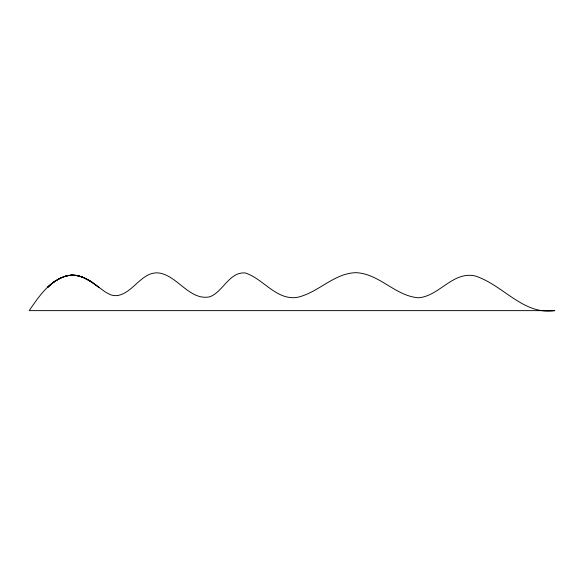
<?xml version="1.0" encoding="UTF-8"?>
<svg xmlns="http://www.w3.org/2000/svg" width="584" height="584" viewBox="0 0 584 584"><rect width="100%" height="100%" fill="white"/><g stroke="black" fill="none" stroke-linecap="round" stroke-linejoin="round"><path stroke-width="0.88" d="M94.871 284.32L95.353 284.671L92.462 282.605A68.394 68.394 0 0 0 88.98 280.342L81.614 276.787L75.424 275.312A25.068 25.068 0 0 0 72.022 275.152C52.005 276.736 39.566 295.533 29.2 310.63L554.8 310.63C523.111 315.484 502.671 284.386 474.821 275.882C452.607 271.268 439.358 296.059 418.575 297.782C395.31 296.154 379.315 273.451 355.707 272.67C333.318 273.421 317.842 293.277 296.504 297.497C275.641 299.921 263.347 278.707 245.192 272.94C229.176 271.794 223.373 291.511 209.926 296.774C190.647 300.899 178.777 277.977 161.425 273.458C143.46 268.99 134.868 291.014 119.326 295.168A14.673 14.673 0 0 1 110.084 294.57L105.39 292.044L97.71 286.445M47.625 287.372A61.408 61.408 0 0 1 55.144 281.108A61.378 61.378 0 0 0 47.625 287.372C53.122 282.145 59.546 277.495 67.05 275.743A25.163 25.163 0 0 1 77.051 275.56L83.118 277.371L88.98 280.342A68.394 68.394 0 0 1 92.454 282.605M55.166 281.138L62.254 277.269M59.115 278.743L60.145 278.218M63.342 276.845L67.81 275.597L72.022 275.152M65.539 276.13L67.802 275.597M75.424 275.312C83.87 276.327 91.046 281.371 97.638 286.386M83.819 277.663L78.329 275.823L73.694 275.166A24.346 24.346 0 0 0 70.124 275.261M84.877 278.137L91.425 281.911L98.915 287.357L97.849 286.54M95.827 285.021L96.907 285.832"/></g></svg>
